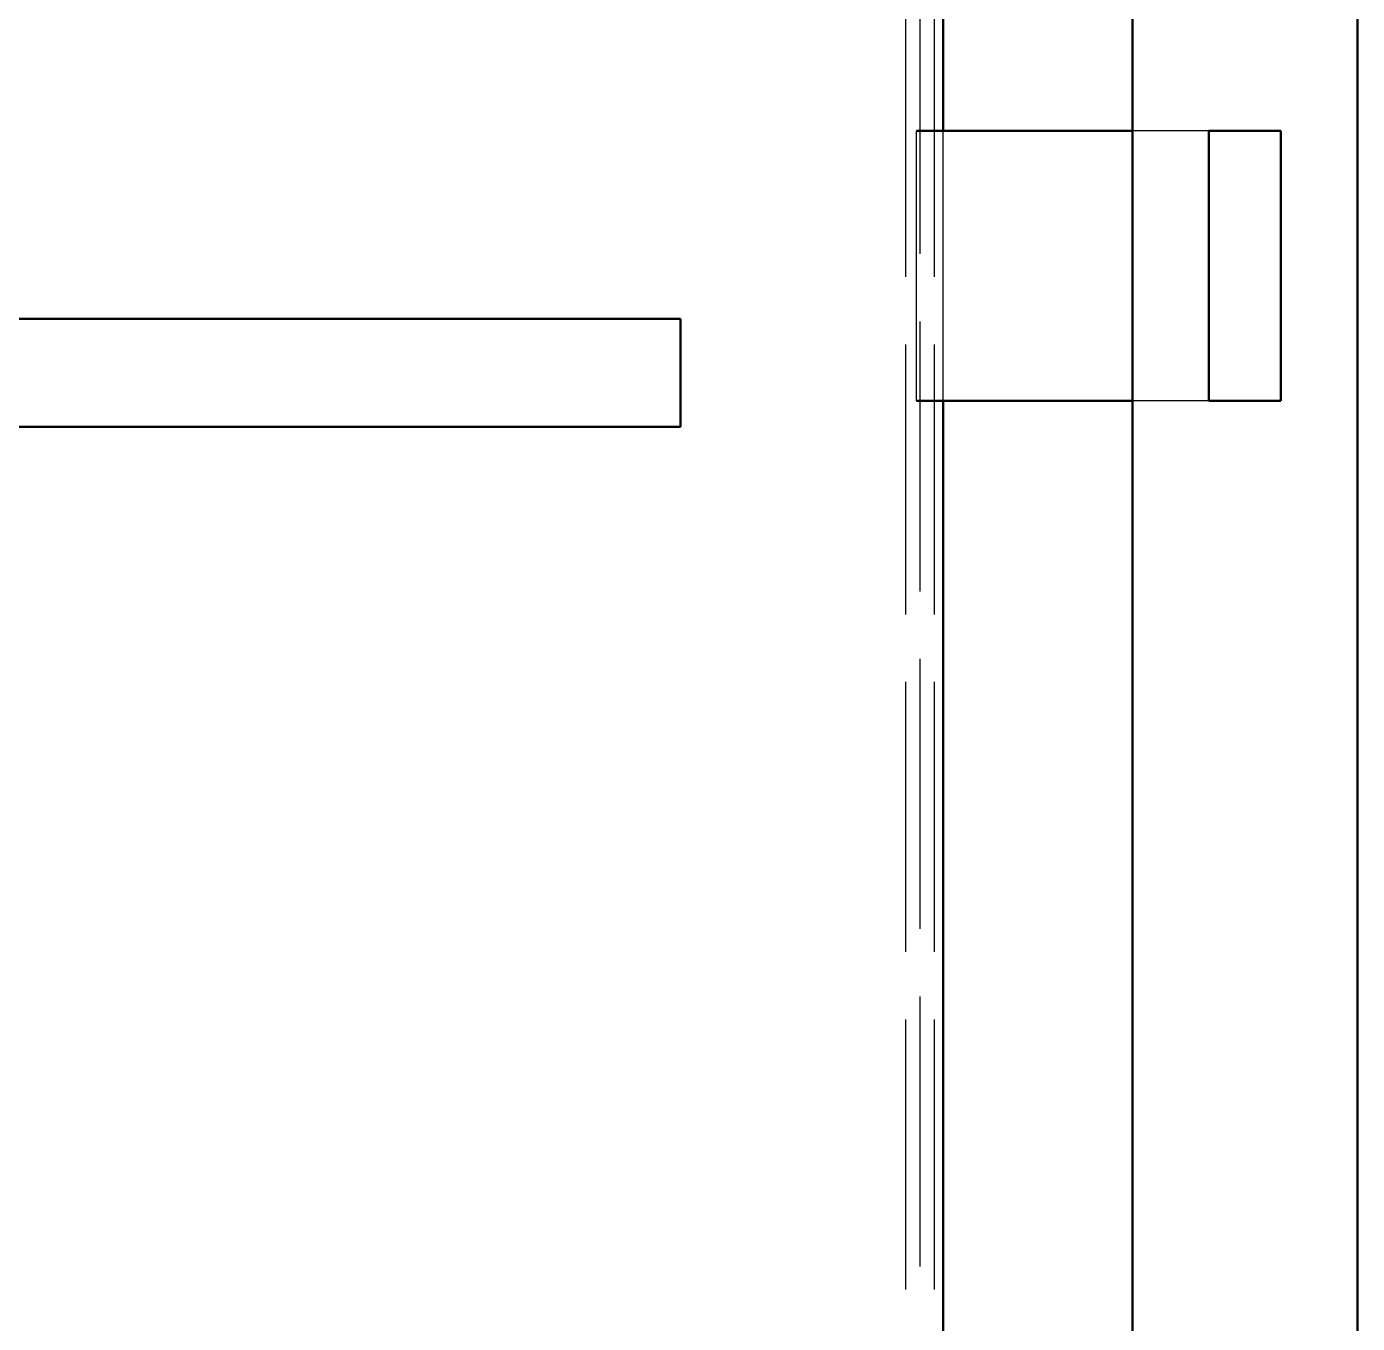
# Model space of a CAD drawing. Header units: millimetres. Extents: x 0 to 420, y 0 to 297.
# Drawn here: x 190.71 to 205.5, y 180.82 to 195.23 of the extents above; entities that cross this region are included whole.
import ezdxf

# ---------------------------------------------------------------- set-up
doc = ezdxf.new("R2010")
doc.units = ezdxf.units.MM
doc.linetypes.add('ISO02-TRAZOS', pattern=[3.75, 3, -0.75])
doc.layers.add('01-VISIBLE', color=7, linetype='CONTINUOUS', lineweight=50)
doc.layers.add('02-OCULTA', color=4, linetype='ISO02-TRAZOS', lineweight=25)

msp = doc.modelspace()

# ---------------------------------------------------------------- linework, layer by layer
at = {"layer": '01-VISIBLE'}
for p, q in [((200.896, 194.075), (200.896, 206.105)), ((203, 179.72), (203, 205.431)), ((205.5, 179.72), (205.5, 205.431)), ((205.5, 205.431), (205.5, 179.72)), ((203, 194.075), (200.6, 194.075)), ((204.65, 194.075), (203.85, 194.075)), ((203.85, 191.075), (203.85, 194.075)), ((204.65, 191.075), (204.65, 194.075)), ((197.975, 191.985), (188.975, 191.985)), ((197.975, 190.785), (197.975, 191.985)), ((203, 191.075), (200.6, 191.075)), ((200.896, 180.525), (200.896, 191.075)), ((204.65, 191.075), (203.85, 191.075)), ((197.975, 190.785), (188.975, 190.785))]:
    msp.add_line(p, q, dxfattribs=at)
at = {"layer": '02-OCULTA'}
for p, q in [((200.48, 166.2), (200.48, 206.8)), ((200.8, 166.2), (200.8, 206.8)), ((200.896, 166.3), (200.896, 206.7)), ((200.64, 166.456), (200.64, 206.544)), ((200.64, 166.456), (200.64, 206.544)), ((203, 205.431), (203, 179.72)), ((203.85, 194.075), (200.6, 194.075)), ((200.6, 191.075), (200.6, 194.075)), ((200.6, 191.075), (200.6, 194.075)), ((200.896, 191.075), (200.896, 194.075)), ((203.85, 194.075), (203, 194.075)), ((204.65, 194.075), (203.85, 194.075)), ((203.85, 194.075), (203.85, 191.075)), ((203.85, 191.075), (203.85, 194.075)), ((203.85, 194.075), (203.85, 191.075)), ((204.65, 191.075), (204.65, 194.075)), ((197.975, 191.985), (188.975, 191.985)), ((197.975, 190.785), (197.975, 191.985)), ((203.85, 191.075), (200.6, 191.075)), ((203.85, 191.075), (203, 191.075)), ((204.65, 191.075), (203.85, 191.075)), ((197.975, 190.785), (188.975, 190.785))]:
    msp.add_line(p, q, dxfattribs=at)

doc.saveas('drawing.dxf')
